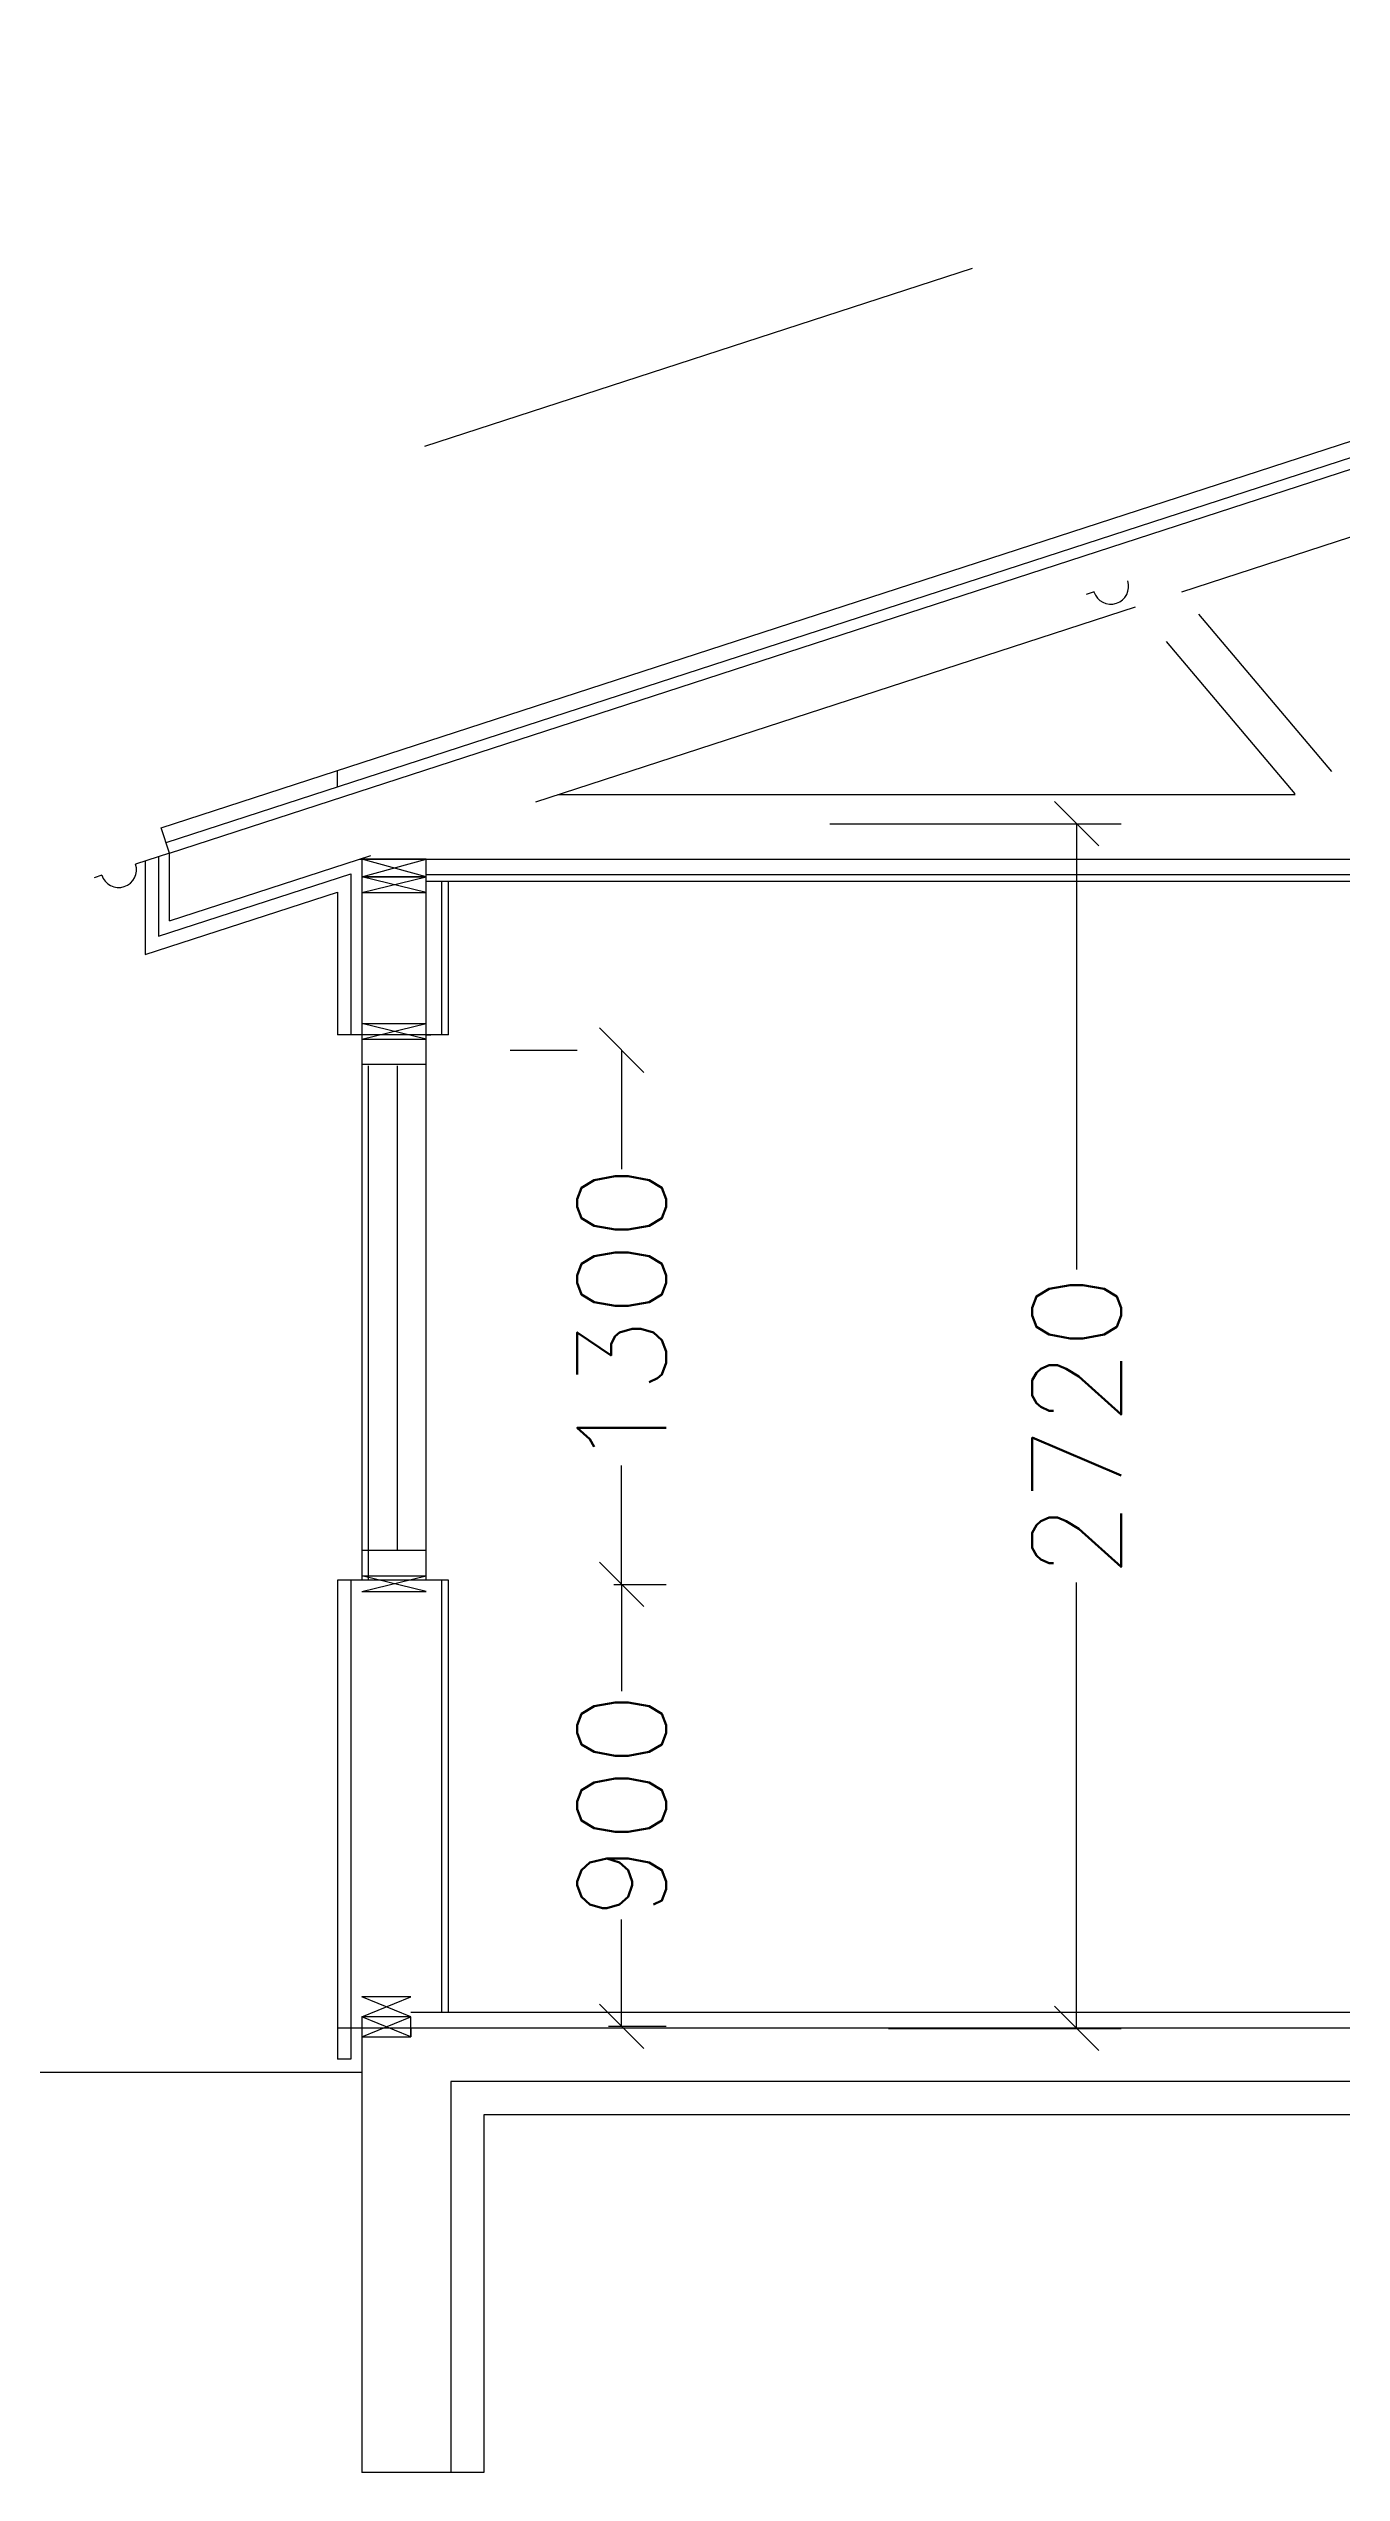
# Model space of a CAD drawing. Header units: inches. Extents: x -533180 to -137302, y 73174 to 405541.
# Drawn here: x -265383 to -262472, y 140677 to 146131 of the extents above; entities that cross this region are included whole.
import ezdxf

# ---------------------------------------------------------------- set-up
doc = ezdxf.new("R2010")
doc.units = ezdxf.units.IN
doc.header["$LTSCALE"] = 100
doc.header["$MEASUREMENT"] = 0
doc.layers.get('0').update_dxf_attribs({"linetype": 'CONTINUOUS'})
doc.layers.get('DEFPOINTS').update_dxf_attribs({"linetype": 'CONTINUOUS'})
for name, color, linetype in [('INNVE', 7, 'CONTINUOUS'), ('SKRAF', 6, 'CONTINUOUS'), ('STEYPA-SOKKULL', 3, 'CONTINUOUS'), ('TEKST', 2, 'CONTINUOUS'), ('TIMBUR-EINING', 2, 'CONTINUOUS')]:
    doc.layers.add(name, color=color, linetype=linetype)
doc.styles.add('ICAD-1', font='simplex', dxfattribs={"height": 200})
doc.dimstyles.new('BJARMAHLID$0', dxfattribs={"dimscale": 100, "dimtxt": 0.18, "dimasz": 1, "dimexe": 1, "dimexo": 3, "dimgap": 0, "dimtad": 0, "dimtoh": 1, "dimdec": 0, "dimzin": 0, "dimdsep": 46, "dimtxsty": 'ICAD-1', "dimblk1": 'OBLIQUE', "dimblk2": 'OBLIQUE', "dimsah": 1, "dimcen": 0.09, "dimclrd": 1, "dimclre": 1, "dimclrt": 2, "dimadec": 0, "dimazin": 0, "dimtfac": 1, "dimtdec": 0, "dimtofl": 0, "dimtmove": 2, "dimatfit": 3, "dimldrblk": 'OBLIQUE', "dimfxl": 1, "dimtolj": 1, "dimtzin": 0, "dimarcsym": 0})

# ---------------------------------------------------------------- blocks, each defined once
blk = doc.blocks.new('_OBLIQUE')
at = {"color": 0, "linetype": 'ByBlock'}
blk.add_line((-0.5, -0.5), (0.5, 0.5), dxfattribs=at)
blk = doc.blocks.new('*D24')
at = {"layer": 'DEFPOINTS', "color": 0}
for p in [(-263924.1, 144386.9), (-263068.8, 144386.9), (-263792, 141676.6)]:
    blk.add_point(p, dxfattribs=at)
at = {"layer": 'TEKST', "color": 1, "lineweight": -2}
for p, q in [((-263624.1, 144386.9), (-262968.8, 144386.9)), ((-263068.8, 144386.9), (-263068.8, 143384.1)), ((-263068.8, 141676.6), (-263068.8, 142679.4)), ((-263492, 141676.6), (-262968.8, 141676.6))]:
    blk.add_line(p, q, dxfattribs=at)
at = {"layer": 'TEKST', "color": 1, "lineweight": -2, "xscale": 100, "yscale": 100, "zscale": 100}
for p, rotation in [((-263068.8, 144386.9), 90), ((-263068.8, 141676.6), 270)]:
    blk.add_blockref('_OBLIQUE', p, dxfattribs=dict(at, rotation=rotation))
at = {"layer": 'TEKST', "color": 2, "insert": (-263068.8, 143031.8), "char_height": 200, "attachment_point": 5, "rotation": 90, "style": 'ICAD-1'}
blk.add_mtext('\\A1;{2720}', dxfattribs=at)
blk = doc.blocks.new('*D22')
at = {"layer": 'DEFPOINTS', "color": 0}
for p in [(-264093, 143877.4), (-264044.1, 143877.4), (-264410.4, 142675.6)]:
    blk.add_point(p, dxfattribs=at)
at = {"layer": 'TEKST', "color": 1, "lineweight": -2}
for p, q in [((-264344.1, 143877.4), (-264193, 143877.4)), ((-264093, 143877.4), (-264093, 143609.8)), ((-264093, 142675.6), (-264093, 142943.2)), ((-264110.4, 142675.6), (-263993, 142675.6))]:
    blk.add_line(p, q, dxfattribs=at)
at = {"layer": 'TEKST', "color": 1, "lineweight": -2, "xscale": 100, "yscale": 100, "zscale": 100}
for p, rotation in [((-264093, 143877.4), 90), ((-264093, 142675.6), 270)]:
    blk.add_blockref('_OBLIQUE', p, dxfattribs=dict(at, rotation=rotation))
at = {"layer": 'TEKST', "color": 2, "insert": (-264093, 143276.5), "char_height": 200, "attachment_point": 5, "rotation": 90, "style": 'ICAD-1'}
blk.add_mtext('\\A1;1300', dxfattribs=at)
blk = doc.blocks.new('*D23')
at = {"layer": 'DEFPOINTS', "color": 0}
for p in [(-264410.4, 142675.6), (-264093, 142675.6), (-264422.6, 141681.2)]:
    blk.add_point(p, dxfattribs=at)
at = {"layer": 'TEKST', "color": 1, "lineweight": -2}
for p, q in [((-264110.4, 142675.6), (-263993, 142675.6)), ((-264093, 142675.6), (-264093, 142435.6)), ((-264093, 141681.2), (-264093, 141921.3)), ((-264122.6, 141681.2), (-263993, 141681.2))]:
    blk.add_line(p, q, dxfattribs=at)
at = {"layer": 'TEKST', "color": 1, "lineweight": -2, "xscale": 100, "yscale": 100, "zscale": 100}
for p, rotation in [((-264093, 142675.6), 90), ((-264093, 141681.2), 270)]:
    blk.add_blockref('_OBLIQUE', p, dxfattribs=dict(at, rotation=rotation))
at = {"layer": 'TEKST', "color": 2, "insert": (-264093, 142178.4), "char_height": 200, "attachment_point": 5, "rotation": 90, "style": 'ICAD-1'}
blk.add_mtext('\\A1;900', dxfattribs=at)

msp = doc.modelspace()

# ---------------------------------------------------------------- linework, layer by layer
at = {"layer": 'INNVE', "color": 1}
for p, q in [((-254932.9, 144272.3), (-264532.9, 144272.3)), ((-254982.9, 144257.3), (-264532.9, 144257.3)), ((-264497.9, 143912.3), (-264497.9, 144257.3)), ((-264482.9, 143912.3), (-264482.9, 144257.3)), ((-264497.9, 141712.3), (-264497.9, 142684.7)), ((-264482.9, 141712.3), (-264482.9, 142684.7))]:
    msp.add_line(p, q, dxfattribs=at)
at = {"layer": 'SKRAF', "color": 1}
for p, q in [((-264732.9, 144469.8), (-264732.9, 144506.6)), ((-264677.9, 144267.3), (-264532.9, 144307.3)), ((-264532.9, 144267.3), (-264677.9, 144307.3)), ((-264677.9, 144232.3), (-264532.9, 144267.3)), ((-264532.9, 144232.3), (-264677.9, 144267.3)), ((-264677.9, 143902.3), (-264532.9, 143937.3)), ((-264532.9, 143902.3), (-264677.9, 143937.3)), ((-264532.9, 142659.7), (-264677.9, 142694.7)), ((-264677.9, 142659.7), (-264532.9, 142694.7)), ((-264677.9, 141702.3), (-264567.9, 141747.3)), ((-264567.9, 141702.3), (-264677.9, 141747.3)), ((-264677.9, 141657.3), (-264567.9, 141702.3)), ((-264567.9, 141657.3), (-264677.9, 141702.3)), ((-254942.9, 141712.3), (-264567.9, 141712.3))]:
    msp.add_line(p, q, dxfattribs=at)
at = {"layer": 'STEYPA-SOKKULL', "color": 1}
for p, q in [((-264677.9, 141657.3), (-264567.9, 141657.3)), ((-254897.9, 141677.3), (-264567.9, 141677.3)), ((-264567.9, 141677.3), (-264567.9, 141657.3))]:
    msp.add_line(p, q, dxfattribs=at)
at = {"layer": 'TEKST', "color": 2}
msp.add_line((-264536, 145236.6), (-263303.3, 145637.1), dxfattribs=at)
at = {"layer": 'TEKST'}
for p, q in [((-254866.2, 141677.3), (-264731.1, 141677.3)), ((-264677.9, 141677.3), (-264677.9, 140677.3)), ((-254985.3, 141557.3), (-264477.9, 141557.3)), ((-264477.9, 141557.3), (-264477.9, 140677.3)), ((-255061.1, 141482.3), (-264402.9, 141482.3)), ((-264402.9, 141482.3), (-264402.9, 140677.3)), ((-264402.9, 140677.3), (-264677.9, 140677.3))]:
    msp.add_line(p, q, dxfattribs=at)
at = {"layer": 'TEKST', "color": 3}
msp.add_line((-264677.9, 141577.3), (-269008.7, 141577.3), dxfattribs=at)
at = {"layer": 'TIMBUR-EINING', "color": 1}
for p, q in [((-265129.4, 144377.7), (-259732.9, 146131.2)), ((-265118.6, 144344.4), (-259732.9, 146094.4)), ((-265110.9, 144320.7), (-259732.9, 146068.1)), ((-262831.7, 144908.7), (-261190.8, 145441.9)), ((-264285.9, 144436.3), (-262936.5, 144874.7)), ((-263029.7, 144908.5), (-263047, 144902.9)), ((-262494.6, 144504.3), (-262793.6, 144858.2)), ((-262576.9, 144454.4), (-262866.2, 144796.9)), ((-264236.6, 144452.3), (-262576.9, 144452.3)), ((-265110.9, 144320.7), (-265129.4, 144377.7)), ((-265110.9, 144320.7), (-265187.2, 144295.9)), ((-265135.9, 144312.5), (-265135.9, 144133.8)), ((-265110.9, 144168.2), (-265110.9, 144320.7)), ((-265110.9, 144168.2), (-264657.9, 144315.4)), ((-265263.3, 144271.1), (-265280.5, 144265.5)), ((-265165.9, 144302.8), (-265165.9, 144092.5)), ((-265135.9, 144133.8), (-264702.9, 144274.5)), ((-264702.9, 144274.5), (-264702.9, 143912.3)), ((-264682.9, 144307.3), (-254782.9, 144307.3)), ((-264677.9, 144307.3), (-264677.9, 144267.3)), ((-264532.9, 144307.3), (-264677.9, 144307.3)), ((-264677.9, 144267.3), (-264532.9, 144267.3)), ((-264532.9, 144267.3), (-264532.9, 144307.3)), ((-265165.9, 144092.5), (-264732.9, 144233.2)), ((-264732.9, 144233.2), (-264732.9, 143912.3)), ((-264677.9, 144232.3), (-264532.9, 144232.3)), ((-264677.9, 143937.3), (-264532.9, 143937.3)), ((-264482.9, 143912.3), (-264732.9, 143912.3)), ((-264677.9, 143902.3), (-264532.9, 143902.3)), ((-264532.9, 143912.3), (-264522.9, 143912.3)), ((-264677.9, 143845.8), (-264532.9, 143845.8)), ((-264662.9, 142684.7), (-264662.9, 143842.3)), ((-264597.9, 142752.2), (-264597.9, 143842.3)), ((-264677.9, 142752.2), (-264532.9, 142752.2)), ((-264732.9, 142684.7), (-264732.9, 141607.3)), ((-264482.9, 142684.7), (-264732.9, 142684.7)), ((-264702.9, 142684.7), (-264702.9, 141607.3)), ((-264677.9, 142694.7), (-264532.9, 142694.7)), ((-264522.9, 142684.7), (-264532.9, 142684.7)), ((-264677.9, 142659.7), (-264532.9, 142659.7)), ((-264567.9, 141747.3), (-264677.9, 141747.3)), ((-264567.9, 141702.3), (-264677.9, 141702.3)), ((-264567.9, 141702.3), (-264677.9, 141702.3)), ((-264677.9, 141702.3), (-264677.9, 141657.3)), ((-264522.9, 141712.3), (-264567.9, 141712.3)), ((-264567.9, 141657.3), (-264567.9, 141702.3)), ((-264677.9, 141657.3), (-264567.9, 141657.3)), ((-264702.9, 141607.3), (-264732.9, 141607.3))]:
    msp.add_line(p, q, dxfattribs=at)
msp.add_lwpolyline([(-264532.9, 142684.7), (-264532.9, 144232.3), (-264532.9, 144267.3), (-264677.9, 144267.3), (-264677.9, 144232.3), (-264677.9, 142684.7)], dxfattribs=at)
for centre in [(-262991.7, 144920.9), (-265225.2, 144283.5)]:
    msp.add_arc(centre, 40, 198, 18, dxfattribs=at)

# ---------------------------------------------------------------- dimensions: what is measured, and where the dimension line sits
at = {"layer": 'TEKST'}
for base, p1, p2, angle, text, picture, middle in [((-263068.8, 144386.9), (-263792, 141676.6), (-263924.1, 144386.9), 90, '{2720}', '*D24', (-263068.8, 143031.8)), ((-264093, 143877.4), (-264410.4, 142675.6), (-264044.1, 143877.4), 270, '1300', '*D22', (-264093, 143276.5)), ((-264093, 142675.6), (-264422.6, 141681.2), (-264410.4, 142675.6), 270, '900', '*D23', (-264093, 142178.4))]:
    dim = msp.add_linear_dim(base=base, p1=p1, p2=p2, angle=angle, text=text, dimstyle='BJARMAHLID$0', dxfattribs=at)
    dim.commit()
    dim.dimension.update_dxf_attribs({"geometry": picture, "text_midpoint": middle})

doc.saveas('drawing.dxf')
